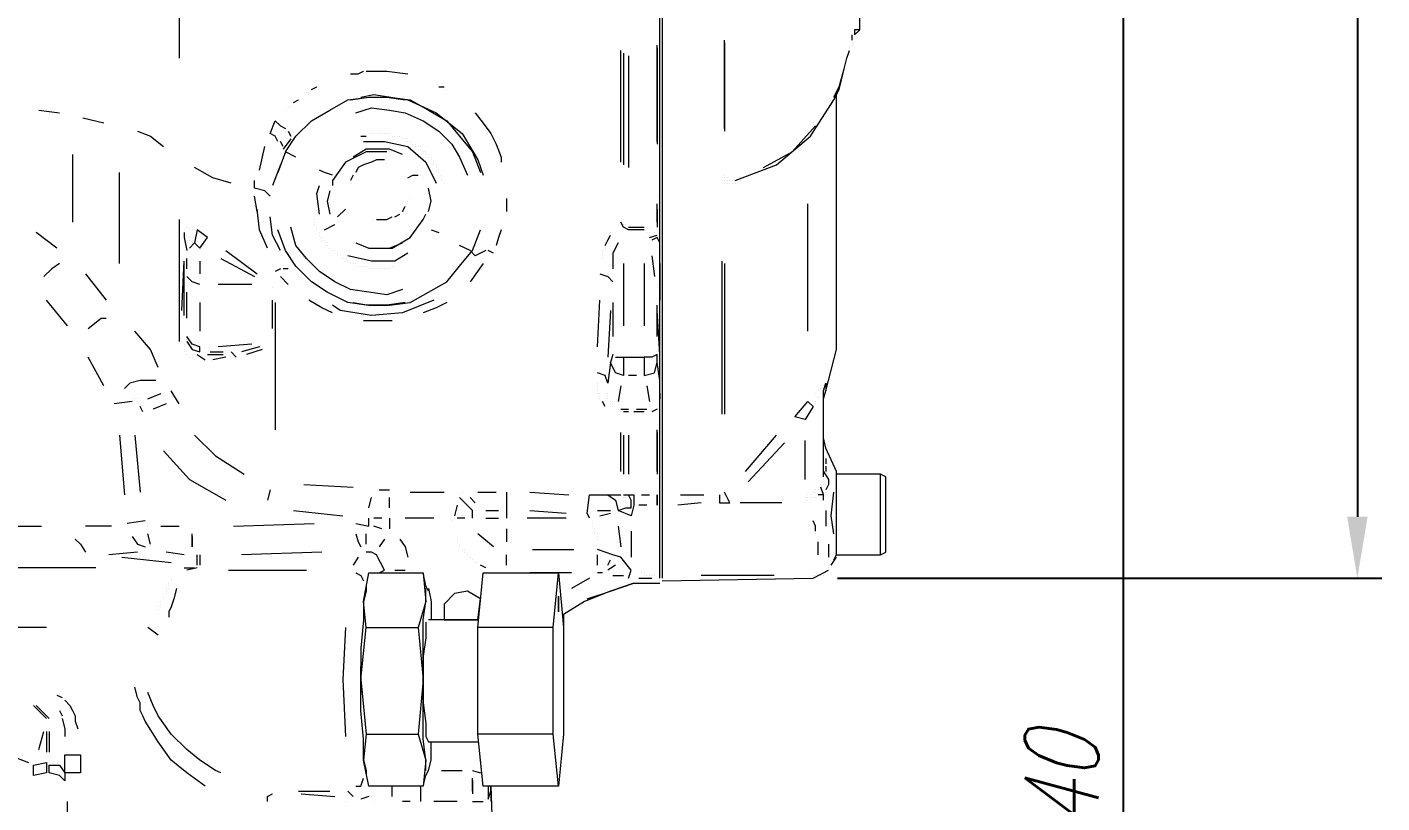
# Model space of a CAD drawing. Header units: millimetres. Extents: x 3426 to 5580, y 1375 to 2906.
# Drawn here: x 4849 to 5069.8, y 2538.1 to 2664.5 of the extents above; entities that cross this region are included whole.
import ezdxf

# ---------------------------------------------------------------- set-up
doc = ezdxf.new("R2010")
doc.units = ezdxf.units.MM
doc.layers.add('IA-DIBUJO', color=3, linetype='Continuous')
doc.layers.add('IA-DIM', color=7, linetype='Continuous')
doc.styles.add('ING-AMB', font='romans.shx', dxfattribs={"width": 0.75, "oblique": 15})
doc.dimstyles.new('ING-AMB 4', dxfattribs={"dimscale": 4, "dimtxt": 3, "dimasz": 2.5, "dimexe": 1, "dimexo": 1, "dimgap": 1, "dimtad": 1, "dimdec": 0, "dimzin": 0, "dimdsep": 46, "dimtxsty": 'ING-AMB', "dimcen": 0.1, "dimclrd": 7, "dimclre": 7, "dimclrt": 2, "dimadec": 0, "dimazin": 0, "dimtfac": 1, "dimtdec": 0, "dimtmove": 0, "dimatfit": 0, "dimfxl": 1.25, "dimtolj": 1, "dimtzin": 0, "dimarcsym": 1})

# ---------------------------------------------------------------- blocks, each defined once
blk = doc.blocks.new('*D22')
at = {"layer": 'Defpoints', "color": 0, "transparency": 16777216}
for p in [(4988.92, 2683.14), (4903.36, 2443.11), (5027.6, 2443.11)]:
    blk.add_point(p, dxfattribs=at)
at = {"layer": 'IA-DIM', "color": 7, "lineweight": -2, "transparency": 16777216}
for p, q in [((4992.92, 2683.14), (5031.6, 2683.14)), ((5027.6, 2673.14), (5027.6, 2453.11)), ((4907.36, 2443.11), (5031.6, 2443.11))]:
    blk.add_line(p, q, dxfattribs=at)
at = {"layer": 'IA-DIM', "color": 7, "transparency": 16777216}
for points in [[(5025.93, 2673.14), (5029.26, 2673.14), (5027.6, 2683.14)], [(5025.93, 2453.11), (5029.26, 2453.11), (5027.6, 2443.11)]]:
    blk.add_solid(points, dxfattribs=at)
at = {"layer": 'IA-DIM', "color": 2, "transparency": 16777216, "insert": (5017.6, 2537.84), "char_height": 12, "attachment_point": 5, "rotation": 90, "style": 'ING-AMB'}
blk.add_mtext('\\A1;240', dxfattribs=at)
blk = doc.blocks.new('*D23')
at = {"layer": 'Defpoints', "color": 0, "transparency": 16777216}
for p in [(4977.07, 2791.51), (4977.07, 2574.77), (5065.76, 2574.77)]:
    blk.add_point(p, dxfattribs=at)
at = {"layer": 'IA-DIM', "color": 7, "lineweight": -2, "transparency": 16777216}
for p, q in [((4981.07, 2791.51), (5069.76, 2791.51)), ((5065.76, 2781.51), (5065.76, 2584.77)), ((4981.07, 2574.77), (5069.76, 2574.77))]:
    blk.add_line(p, q, dxfattribs=at)
at = {"layer": 'IA-DIM', "color": 7, "transparency": 16777216}
for points in [[(5064.09, 2781.51), (5067.43, 2781.51), (5065.76, 2791.51)], [(5064.09, 2584.77), (5067.43, 2584.77), (5065.76, 2574.77)]]:
    blk.add_solid(points, dxfattribs=at)
at = {"layer": 'IA-DIM', "color": 2, "transparency": 16777216, "insert": (5055.76, 2683.14), "char_height": 12, "attachment_point": 5, "rotation": 90, "style": 'ING-AMB'}
blk.add_mtext('\\A1;217', dxfattribs=at)

msp = doc.modelspace()

# ---------------------------------------------------------------- linework, layer by layer
at = {"layer": 'IA-DIBUJO', "color": 8, "lineweight": 18}
for points in [[(4952.51, 2791.51), (4952.51, 2779.66), (4952.51, 2777.97), (4952.51, 2696.26), (4952.51, 2694.15), (4952.51, 2685.26), (4952.51, 2681.02), (4952.51, 2672.13), (4952.51, 2670.02), (4952.51, 2588.31), (4952.51, 2586.62), (4952.51, 2574.77)], [(4873.77, 2748.33), (4873.77, 2659.43)], [(4952.09, 2629.38), (4952.09, 2669.59), (4952.09, 2672.13), (4952.09, 2681.45), (4952.09, 2684.83), (4952.09, 2694.15), (4952.09, 2696.69), (4952.09, 2736.9), (4951.67, 2736.06), (4950.82, 2736.48)], [(4984.69, 2664.09), (4983.84, 2664.09), (4983.84, 2663.24), (4984.69, 2664.09), (4984.69, 2664.94), (4984.69, 2665.78), (4984.69, 2667.05), (4984.69, 2668.32)], [(4962.67, 2648), (4962.67, 2662.4)], [(4983.42, 2662.4), (4983.42, 2663.24)], [(4983.84, 2664.09), (4983.84, 2664.09)], [(4983.84, 2663.67), (4983.84, 2663.67)], [(4983.84, 2663.67), (4983.84, 2663.67)], [(4983.84, 2663.67), (4983.84, 2663.67)], [(4945.74, 2642.5), (4945.74, 2660.7)], [(4946.16, 2660.28), (4946.16, 2642.08)], [(4951.67, 2645.89), (4951.67, 2661.55)], [(4951.67, 2661.13), (4951.67, 2645.46)], [(4962.67, 2661.97), (4962.67, 2647.58)], [(4964.37, 2639.54), (4971.14, 2642.08), (4976.64, 2646.73), (4980.45, 2652.66), (4981.3, 2654.35), (4982.15, 2657.74), (4982.57, 2659.43), (4982.99, 2660.7)], [(4982.99, 2661.13), (4982.99, 2661.13)], [(4982.99, 2660.7), (4982.99, 2660.7)], [(4983.42, 2661.97), (4983.42, 2661.97)], [(4983.42, 2661.55), (4983.42, 2661.55)], [(4947.01, 2659.86), (4947.01, 2641.65)], [(4901.71, 2656.89), (4902.98, 2656.89), (4903.83, 2657.32)], [(4903.83, 2657.32), (4903.83, 2657.32)], [(4904.25, 2657.32), (4907.64, 2657.32), (4911.03, 2656.89)], [(4911.03, 2656.89), (4911.03, 2656.89)], [(4980.45, 2653.08), (4981.3, 2654.78), (4982.15, 2657.74)], [(4982.15, 2657.74), (4982.15, 2657.74)], [(4894.52, 2653.93), (4894.52, 2653.93)], [(4894.94, 2653.93), (4894.94, 2653.93)], [(4895.36, 2654.35), (4896.21, 2654.78)], [(4896.21, 2654.78), (4896.21, 2654.78)], [(4896.63, 2654.78), (4896.63, 2654.78)], [(4903.41, 2653.08), (4905.52, 2653.51), (4911.03, 2652.66), (4915.68, 2650.54), (4919.92, 2647.16), (4922.46, 2642.92), (4923.3, 2640.38)], [(4915.68, 2655.2), (4915.68, 2655.2)], [(4916.11, 2654.78), (4916.95, 2654.78)], [(4917.38, 2654.35), (4917.38, 2654.35)], [(4978.76, 2603.98), (4979.18, 2605.25), (4980.88, 2612.02), (4980.88, 2653.51)], [(4981.3, 2654.78), (4981.3, 2654.78)], [(4892.82, 2643.35), (4891.13, 2644.19), (4892.82, 2646.73), (4895.36, 2649.27), (4898.33, 2650.97), (4901.29, 2652.66), (4904.68, 2653.08), (4907.64, 2653.08), (4910.6, 2652.66)], [(4891.55, 2651.39), (4891.55, 2651.39)], [(4891.98, 2651.81), (4891.98, 2651.81)], [(4892.4, 2652.24), (4893.25, 2652.66)], [(4893.25, 2652.66), (4893.25, 2652.66)], [(4901.71, 2652.66), (4904.68, 2653.08), (4908.06, 2653.08), (4911.45, 2652.66), (4914.41, 2650.97), (4917.38, 2649.27), (4919.49, 2646.73), (4921.61, 2644.19), (4922.88, 2640.81)], [(4902.56, 2650.54), (4905.1, 2651.39), (4908.06, 2650.97), (4910.6, 2650.54), (4913.57, 2649.27), (4916.11, 2647.58), (4918.22, 2645.46), (4919.49, 2643.35), (4920.76, 2640.38)], [(4980.45, 2653.08), (4980.45, 2653.08)], [(4980.45, 2652.66), (4980.45, 2652.66)], [(4850.91, 2650.97), (4854.3, 2650.54)], [(4861.5, 2648.85), (4858.11, 2649.7)], [(4889.86, 2645.89), (4889.44, 2646.73), (4888.59, 2647.16), (4889.44, 2649.27), (4890.28, 2648.43), (4891.13, 2648)], [(4891.13, 2650.97), (4891.13, 2650.97)], [(4922.03, 2650.54), (4923.3, 2648.85), (4924.57, 2647.16), (4925.42, 2645.46), (4926.27, 2643.35), (4926.27, 2642.5)], [(4867, 2647.58), (4869.12, 2646.73), (4871.23, 2645.04)], [(4891.13, 2648), (4891.13, 2648)], [(4891.13, 2647.58), (4891.13, 2647.58)], [(4891.55, 2647.58), (4891.98, 2646.73)], [(4904.68, 2647.16), (4904.68, 2647.16)], [(4905.1, 2647.16), (4905.1, 2647.16)], [(4905.52, 2647.16), (4905.52, 2647.16)], [(4905.95, 2647.16), (4905.95, 2647.16)], [(4906.37, 2647.16), (4906.37, 2647.16)], [(4906.79, 2647.16), (4906.79, 2647.16)], [(4907.22, 2647.16), (4907.22, 2647.16)], [(4907.64, 2647.16), (4907.64, 2647.16)], [(4908.06, 2647.16), (4908.06, 2647.16)], [(4969.02, 2641.65), (4973.68, 2644.19), (4977.49, 2648.43)], [(4886.9, 2641.23), (4887.74, 2645.04)], [(4890.71, 2645.04), (4890.28, 2645.89)], [(4890.28, 2645.89), (4890.28, 2645.89)], [(4891.98, 2646.31), (4890.71, 2644.62)], [(4890.71, 2644.62), (4890.71, 2644.62)], [(4891.98, 2646.73), (4891.98, 2646.73)], [(4910.18, 2643.77), (4908.06, 2644.62), (4904.25, 2644.62), (4902.14, 2643.35)], [(4903.41, 2646.73), (4904.25, 2646.73)], [(4903.83, 2645.89), (4907.22, 2645.89), (4911.03, 2645.04), (4913.99, 2642.5), (4915.68, 2639.11)], [(4908.49, 2646.73), (4908.49, 2646.73)], [(4908.91, 2646.73), (4908.91, 2646.73)], [(4909.33, 2646.73), (4909.33, 2646.73)], [(4909.76, 2646.73), (4909.76, 2646.73)], [(4910.18, 2646.31), (4910.18, 2646.31)], [(4910.6, 2646.31), (4910.6, 2646.31)], [(4911.03, 2646.31), (4911.03, 2646.31)], [(4911.03, 2645.89), (4911.03, 2645.89)], [(4911.45, 2645.89), (4911.45, 2645.89)], [(4911.87, 2645.46), (4911.87, 2645.46)], [(4912.3, 2645.46), (4912.3, 2645.46)], [(4912.3, 2645.04), (4912.3, 2645.04)], [(4912.72, 2645.04), (4912.72, 2645.04)], [(4913.14, 2645.04), (4913.14, 2645.04)], [(4913.14, 2644.62), (4913.14, 2644.62)], [(4856.42, 2643.77), (4856.42, 2632.76)], [(4891.13, 2644.19), (4889.86, 2640.81)], [(4891.13, 2644.19), (4891.13, 2644.19)], [(4907.64, 2644.19), (4904.25, 2644.19), (4900.87, 2642.5), (4898.75, 2639.54), (4898.75, 2638.69)], [(4907.22, 2642.92), (4905.95, 2642.92), (4905.1, 2642.5), (4903.83, 2642.08), (4902.98, 2641.65), (4902.56, 2640.81)], [(4907.64, 2642.5), (4907.64, 2642.5)], [(4908.06, 2644.19), (4908.06, 2644.19)], [(4913.57, 2644.19), (4913.57, 2644.19)], [(4913.99, 2644.19), (4913.99, 2644.19)], [(4913.99, 2643.77), (4913.99, 2643.77)], [(4914.41, 2643.77), (4914.41, 2643.77)], [(4914.41, 2643.35), (4914.41, 2643.35)], [(4914.84, 2643.35), (4914.84, 2643.35)], [(4914.84, 2642.92), (4914.84, 2642.92)], [(4915.26, 2642.5), (4915.26, 2642.5)], [(4921.19, 2644.19), (4921.19, 2644.19)], [(4864.04, 2625.99), (4864.04, 2640.81)], [(4882.24, 2639.11), (4879.28, 2639.96), (4876.31, 2641.65)], [(4890.28, 2642.08), (4889.01, 2638.69)], [(4889.86, 2640.81), (4889.86, 2640.81)], [(4898.75, 2640.38), (4897.48, 2640.81), (4896.63, 2641.23)], [(4902.14, 2640.38), (4901.71, 2639.54)], [(4902.56, 2640.81), (4902.56, 2640.81)], [(4911.03, 2639.96), (4911.87, 2640.38), (4912.72, 2640.38)], [(4913.14, 2640.38), (4913.14, 2640.38)], [(4915.26, 2642.08), (4915.26, 2642.08)], [(4915.68, 2642.08), (4915.68, 2642.08)], [(4915.68, 2641.65), (4915.68, 2641.65)], [(4915.68, 2641.23), (4915.68, 2641.23)], [(4916.11, 2641.23), (4916.11, 2641.23)], [(4916.11, 2640.81), (4916.11, 2640.81)], [(4916.53, 2640.38), (4916.53, 2640.38)], [(4920.76, 2640.38), (4920.76, 2640.38)], [(4922.88, 2640.81), (4922.88, 2640.81)], [(4962.67, 2640.38), (4962.67, 2640.38)], [(4962.67, 2640.38), (4962.67, 2640.38)], [(4962.67, 2640.38), (4962.67, 2640.38)], [(4962.67, 2640.38), (4962.67, 2640.38)], [(4888.59, 2637), (4887.74, 2637.84), (4886.05, 2638.27), (4886.05, 2639.54)], [(4886.05, 2638.27), (4886.05, 2638.27)], [(4896.63, 2634.03), (4896.21, 2637.42), (4896.63, 2638.69)], [(4901.71, 2639.54), (4901.71, 2639.54)], [(4901.71, 2639.11), (4901.71, 2639.11)], [(4913.57, 2639.96), (4913.57, 2639.96)], [(4914.41, 2634.46), (4914.84, 2636.15), (4914.41, 2638.27)], [(4915.68, 2639.11), (4915.68, 2639.11)], [(4916.53, 2639.96), (4916.53, 2639.96)], [(4916.53, 2639.54), (4916.53, 2639.54)], [(4916.95, 2639.11), (4916.95, 2639.11)], [(4962.25, 2639.54), (4962.25, 2639.54)], [(4962.25, 2639.11), (4962.25, 2639.11)], [(4962.67, 2639.96), (4962.67, 2639.96)], [(4962.67, 2639.96), (4962.67, 2639.96)], [(4962.67, 2639.96), (4962.67, 2639.96)], [(4962.67, 2639.96), (4962.67, 2639.96)], [(4962.67, 2639.96), (4962.67, 2639.96)], [(4962.67, 2639.96), (4962.67, 2639.96)], [(4962.67, 2639.96), (4962.67, 2639.96)], [(4962.67, 2639.96), (4962.67, 2639.96)], [(4962.67, 2639.54), (4962.67, 2639.54)], [(4962.67, 2639.11), (4962.67, 2639.11)], [(4962.67, 2639.11), (4962.67, 2639.11)], [(4963.1, 2639.96), (4963.1, 2639.96)], [(4963.1, 2639.54), (4963.1, 2639.54)], [(4963.1, 2639.11), (4963.1, 2639.11)], [(4963.52, 2639.54), (4963.52, 2639.54)], [(4963.52, 2639.11), (4963.52, 2639.11)], [(4963.94, 2639.54), (4963.94, 2639.54)], [(4963.94, 2639.11), (4963.94, 2639.11)], [(4964.37, 2639.54), (4964.37, 2639.54)], [(4964.37, 2639.11), (4964.37, 2639.11)], [(4964.79, 2639.54), (4964.79, 2639.54)], [(4965.21, 2639.96), (4965.21, 2639.96)], [(4965.21, 2639.54), (4965.21, 2639.54)], [(4965.64, 2639.96), (4965.64, 2639.96)], [(4886.47, 2634.46), (4886.05, 2637)], [(4898.33, 2637.84), (4897.9, 2636.15), (4898.33, 2634.03)], [(4911.03, 2636.15), (4911.03, 2636.15)], [(4911.45, 2636.57), (4911.45, 2636.57)], [(4927.11, 2636.57), (4927.11, 2635.3), (4927.11, 2634.46)], [(4951.67, 2637), (4951.67, 2637)], [(4888.17, 2628.53), (4886.9, 2631.49), (4886.47, 2634.88)], [(4890.28, 2628.11), (4889.01, 2630.65), (4888.59, 2633.61)], [(4899.6, 2633.61), (4900.87, 2634.88)], [(4900.87, 2634.88), (4900.87, 2634.88)], [(4905.1, 2628.53), (4908.49, 2628.53), (4911.45, 2630.22), (4913.57, 2633.19), (4913.99, 2634.03)], [(4905.95, 2633.19), (4906.79, 2633.19), (4907.64, 2633.19), (4908.49, 2633.61)], [(4908.49, 2633.61), (4908.49, 2633.61)], [(4908.91, 2633.61), (4909.76, 2634.03)], [(4909.76, 2634.03), (4909.76, 2634.03)], [(4910.18, 2634.46), (4910.6, 2635.3)], [(4910.6, 2635.3), (4910.6, 2635.3)], [(4911.03, 2635.73), (4911.03, 2635.73)], [(4951.67, 2632.76), (4951.67, 2635.73)], [(4951.67, 2634.88), (4951.67, 2631.92)], [(4976.22, 2614.98), (4976.22, 2635.73)], [(4873.77, 2633.19), (4873.77, 2613.29)], [(4874.62, 2631.49), (4874.62, 2631.49)], [(4875.04, 2631.92), (4875.04, 2631.92)], [(4875.47, 2631.92), (4875.47, 2631.92)], [(4875.47, 2628.53), (4876.31, 2629.38), (4877.16, 2628.53), (4878.43, 2630.22), (4876.74, 2631.49), (4876.31, 2629.38)], [(4875.89, 2631.92), (4875.89, 2631.92)], [(4875.89, 2631.49), (4875.89, 2631.49)], [(4876.31, 2631.49), (4876.31, 2631.49)], [(4876.74, 2631.49), (4876.74, 2631.49)], [(4910.6, 2619.64), (4907.64, 2619.22), (4904.25, 2619.22), (4901.29, 2619.64), (4897.9, 2621.33), (4895.36, 2623.03), (4892.82, 2625.57), (4891.13, 2628.11), (4889.86, 2631.49)], [(4889.86, 2631.49), (4889.86, 2631.49)], [(4910.18, 2621.76), (4907.64, 2620.91), (4904.68, 2621.33), (4901.71, 2621.76), (4899.17, 2623.03), (4896.63, 2624.72), (4894.52, 2626.84), (4892.82, 2628.95), (4891.98, 2631.92)], [(4891.98, 2631.92), (4891.98, 2631.92)], [(4895.79, 2633.19), (4895.79, 2633.19)], [(4895.79, 2632.76), (4895.79, 2632.76)], [(4895.79, 2632.34), (4895.79, 2632.34)], [(4896.21, 2631.92), (4896.21, 2631.92)], [(4896.21, 2631.49), (4896.21, 2631.49)], [(4897.48, 2631.49), (4899.17, 2632.34)], [(4899.17, 2632.34), (4899.17, 2632.34)], [(4902.14, 2619.64), (4904.68, 2619.22), (4908.06, 2619.22), (4911.45, 2619.64), (4914.41, 2621.33), (4917.38, 2623.03), (4919.49, 2625.57), (4921.61, 2628.11), (4922.88, 2631.49)], [(4905.52, 2633.19), (4905.52, 2633.19)], [(4914.84, 2631.49), (4916.11, 2631.07)], [(4922.88, 2631.49), (4922.88, 2631.49)], [(4926.27, 2631.49), (4925.84, 2630.22), (4925.42, 2628.95)], [(4926.69, 2631.92), (4926.69, 2631.92)], [(4949.55, 2631.49), (4947.01, 2631.49), (4946.16, 2631.92), (4945.74, 2632.76)], [(4946.16, 2632.34), (4946.16, 2632.34)], [(4946.16, 2632.34), (4946.16, 2632.34)], [(4946.16, 2632.34), (4946.16, 2632.34)], [(4946.16, 2631.92), (4946.16, 2631.92)], [(4946.59, 2632.34), (4946.59, 2632.34)], [(4946.59, 2632.34), (4946.59, 2632.34)], [(4947.01, 2631.92), (4949.55, 2631.92)], [(4947.01, 2631.49), (4947.01, 2631.49)], [(4949.55, 2631.92), (4949.55, 2631.92)], [(4949.55, 2631.49), (4949.55, 2631.49)], [(4949.97, 2631.92), (4949.97, 2631.92)], [(4949.97, 2631.49), (4949.97, 2631.49)], [(4950.4, 2631.92), (4950.4, 2631.92)], [(4950.82, 2631.49), (4950.82, 2631.49)], [(4853.88, 2628.53), (4850.49, 2631.07)], [(4874.62, 2631.07), (4874.62, 2630.22), (4875.04, 2628.11)], [(4874.62, 2631.07), (4874.62, 2631.07)], [(4874.62, 2630.65), (4874.62, 2630.65)], [(4874.62, 2630.22), (4874.62, 2630.22)], [(4875.04, 2630.65), (4875.04, 2630.65)], [(4875.47, 2630.22), (4875.47, 2630.22)], [(4875.47, 2629.8), (4875.47, 2629.8)], [(4875.89, 2629.8), (4875.89, 2629.8)], [(4875.89, 2629.38), (4875.89, 2629.38)], [(4876.31, 2629.38), (4876.31, 2629.38)], [(4896.63, 2631.07), (4896.63, 2631.07)], [(4896.63, 2630.65), (4896.63, 2630.65)], [(4897.06, 2630.22), (4897.06, 2630.22)], [(4897.06, 2629.8), (4897.06, 2629.8)], [(4897.48, 2629.8), (4897.48, 2629.8)], [(4897.48, 2629.38), (4897.48, 2629.38)], [(4897.9, 2629.38), (4897.9, 2629.38)], [(4902.56, 2629.38), (4904.68, 2628.53), (4908.06, 2628.53), (4910.18, 2629.38)], [(4943.2, 2628.95), (4943.62, 2629.8), (4944.05, 2630.65)], [(4944.05, 2631.07), (4944.05, 2631.07)], [(4944.05, 2630.65), (4944.05, 2630.65)], [(4945.32, 2629.38), (4944.47, 2627.68), (4944.47, 2625.14)], [(4949.97, 2631.07), (4949.97, 2631.07)], [(4950.4, 2631.07), (4950.4, 2631.07)], [(4950.4, 2630.22), (4951.67, 2630.65)], [(4950.4, 2630.65), (4950.4, 2630.65)], [(4950.4, 2630.22), (4950.4, 2630.22)], [(4952.09, 2574.77), (4952.09, 2586.2), (4952.09, 2588.31), (4952.09, 2602.71), (4952.09, 2607.36), (4952.09, 2623.03), (4952.09, 2629.38), (4951.67, 2630.22), (4950.82, 2629.8)], [(4950.82, 2629.8), (4950.82, 2629.8)], [(4951.24, 2631.07), (4951.24, 2631.07)], [(4951.67, 2630.22), (4951.67, 2630.22)], [(4875.04, 2628.11), (4875.04, 2628.11)], [(4881.39, 2628.11), (4886.47, 2624.3)], [(4891.13, 2628.11), (4891.13, 2628.11)], [(4897.9, 2628.95), (4897.9, 2628.95)], [(4898.33, 2628.53), (4898.33, 2628.53)], [(4898.75, 2628.11), (4898.75, 2628.11)], [(4899.17, 2628.11), (4899.17, 2628.11)], [(4899.17, 2627.68), (4899.17, 2627.68)], [(4899.6, 2627.68), (4899.6, 2627.68)], [(4899.6, 2627.26), (4899.6, 2627.26)], [(4900.02, 2627.26), (4900.02, 2627.26)], [(4911.03, 2627.68), (4908.91, 2626.41), (4905.1, 2626.41), (4901.29, 2627.26)], [(4901.29, 2627.26), (4901.29, 2627.26)], [(4904.68, 2628.53), (4904.68, 2628.53)], [(4923.73, 2628.11), (4922.88, 2627.68), (4922.03, 2627.26), (4921.19, 2628.11), (4919.49, 2628.95)], [(4925, 2627.68), (4924.15, 2628.11)], [(4924.15, 2628.11), (4924.15, 2628.11)], [(4925.42, 2628.95), (4925.42, 2628.95)], [(4942.78, 2628.11), (4942.78, 2628.11)], [(4942.78, 2627.68), (4942.78, 2627.68)], [(4942.78, 2627.26), (4942.78, 2627.26)], [(4943.2, 2628.53), (4943.2, 2628.53)], [(4950.82, 2627.26), (4951.24, 2623.87)], [(4854.3, 2625.99), (4853.03, 2625.14), (4851.76, 2623.87)], [(4874.2, 2618.37), (4874.62, 2626.41)], [(4874.62, 2617.52), (4874.62, 2625.99)], [(4875.04, 2625.14), (4875.04, 2626.84)], [(4877.16, 2626.41), (4877.16, 2624.3)], [(4880.55, 2626.84), (4886.05, 2623.87)], [(4890.28, 2625.14), (4889.44, 2624.72)], [(4890.71, 2625.14), (4890.71, 2625.14)], [(4891.55, 2625.14), (4890.71, 2625.14)], [(4891.98, 2624.72), (4891.98, 2624.72)], [(4900.44, 2626.84), (4900.44, 2626.84)], [(4900.87, 2626.84), (4900.87, 2626.84)], [(4900.87, 2626.41), (4900.87, 2626.41)], [(4901.29, 2626.41), (4901.29, 2626.41)], [(4901.71, 2625.99), (4901.71, 2625.99)], [(4902.14, 2625.99), (4902.14, 2625.99)], [(4902.56, 2625.99), (4902.56, 2625.99)], [(4902.56, 2625.57), (4902.56, 2625.57)], [(4902.98, 2625.57), (4902.98, 2625.57)], [(4903.41, 2625.57), (4903.41, 2625.57)], [(4903.83, 2625.57), (4903.83, 2625.57)], [(4904.25, 2625.57), (4904.25, 2625.57)], [(4904.68, 2625.14), (4904.68, 2625.14)], [(4905.1, 2625.14), (4905.1, 2625.14)], [(4905.52, 2625.14), (4905.52, 2625.14)], [(4905.95, 2625.14), (4905.95, 2625.14)], [(4906.37, 2625.14), (4906.37, 2625.14)], [(4906.79, 2625.14), (4906.79, 2625.14)], [(4907.22, 2625.14), (4907.22, 2625.14)], [(4907.64, 2625.14), (4907.64, 2625.14)], [(4908.06, 2625.14), (4908.06, 2625.14)], [(4908.49, 2625.57), (4908.49, 2625.57)], [(4908.91, 2625.57), (4908.91, 2625.57)], [(4923.3, 2625.99), (4921.19, 2623.03)], [(4942.78, 2626.84), (4942.78, 2626.84)], [(4946.16, 2625.99), (4946.16, 2615.83)], [(4949.55, 2625.99), (4949.55, 2615.83)], [(4952.09, 2625.99), (4952.09, 2620.06)], [(4962.25, 2601.44), (4962.25, 2626.41)], [(4962.67, 2625.99), (4962.67, 2601.44)], [(4858.53, 2624.3), (4861.92, 2620.06)], [(4877.16, 2622.6), (4875.89, 2623.03), (4875.04, 2623.87)], [(4885.63, 2622.6), (4880.12, 2622.6)], [(4891.55, 2622.6), (4890.28, 2623.87)], [(4942.35, 2624.3), (4943.62, 2623.87), (4944.47, 2623.03)], [(4951.67, 2622.6), (4951.67, 2622.6)], [(4875.04, 2617.1), (4875.04, 2621.33)], [(4889.01, 2622.18), (4889.01, 2622.18)], [(4915.68, 2620.49), (4915.68, 2620.49)], [(4951.67, 2622.18), (4951.67, 2622.18)], [(4855.57, 2615.83), (4852.18, 2620.06)], [(4877.16, 2619.64), (4877.16, 2614.98)], [(4889.01, 2615.41), (4889.01, 2620.06)], [(4889.44, 2619.64), (4889.44, 2614.98)], [(4898.75, 2617.95), (4897.06, 2618.79), (4894.94, 2620.06)], [(4915.26, 2620.06), (4910.18, 2617.95), (4905.1, 2617.52), (4900.02, 2618.37), (4898.75, 2619.22)], [(4917.38, 2619.64), (4915.68, 2618.79), (4913.57, 2617.95)], [(4941.93, 2612.44), (4942.35, 2620.06)], [(4944.05, 2618.37), (4943.62, 2610.75)], [(4944.47, 2619.64), (4944.47, 2614.14)], [(4951.67, 2614.14), (4951.67, 2619.22)], [(4952.09, 2611.17), (4951.67, 2618.37)], [(4858.96, 2615.41), (4861.07, 2617.1), (4861.92, 2617.1)], [(4908.49, 2616.68), (4906.37, 2616.68), (4903.83, 2616.68)], [(4870.39, 2609.06), (4869.12, 2612.02), (4866.58, 2614.98)], [(4875.04, 2613.29), (4875.89, 2612.02), (4877.16, 2611.6), (4877.16, 2612.44), (4875.89, 2612.87), (4875.04, 2614.14)], [(4875.04, 2614.14), (4875.04, 2614.14)], [(4875.04, 2613.71), (4875.04, 2613.71)], [(4889.44, 2615.83), (4889.44, 2598.9)], [(4874.2, 2613.29), (4874.2, 2613.29)], [(4874.62, 2612.87), (4874.62, 2612.87)], [(4874.62, 2612.87), (4874.62, 2612.87)], [(4874.62, 2612.44), (4874.62, 2612.44)], [(4874.62, 2612.44), (4874.62, 2612.44)], [(4874.62, 2612.02), (4874.62, 2612.02)], [(4874.62, 2612.02), (4874.62, 2612.02)], [(4874.62, 2611.6), (4874.62, 2611.6)], [(4874.62, 2611.6), (4874.62, 2611.6)], [(4875.04, 2613.29), (4875.04, 2613.29)], [(4875.04, 2611.6), (4875.04, 2611.6)], [(4875.04, 2611.6), (4875.04, 2611.6)], [(4878.85, 2611.6), (4880.97, 2611.6)], [(4885.63, 2612.87), (4880.12, 2612.44)], [(4882.24, 2611.6), (4883.09, 2610.75)], [(4886.9, 2612.44), (4883.93, 2611.6)], [(4887.32, 2612.02), (4884.78, 2611.17)], [(4889.44, 2612.87), (4889.44, 2612.87)], [(4889.44, 2612.87), (4889.44, 2612.87)], [(4861.5, 2606.09), (4858.96, 2610.75)], [(4875.04, 2611.17), (4875.04, 2611.17)], [(4875.04, 2611.17), (4875.04, 2611.17)], [(4875.47, 2611.17), (4875.47, 2611.17)], [(4875.47, 2611.17), (4875.47, 2611.17)], [(4875.47, 2610.75), (4875.47, 2610.75)], [(4875.89, 2611.17), (4875.89, 2611.17)], [(4875.89, 2610.75), (4875.89, 2610.75)], [(4876.31, 2611.17), (4876.31, 2611.17)], [(4876.31, 2610.33), (4876.31, 2610.33)], [(4876.74, 2611.17), (4876.74, 2611.17)], [(4876.74, 2611.17), (4878.01, 2610.33)], [(4878.43, 2611.17), (4880.97, 2611.17)], [(4881.39, 2610.75), (4879.28, 2610.33)], [(4944.47, 2611.17), (4944.05, 2609.9), (4943.62, 2606.52), (4943.2, 2607.79), (4941.93, 2608.21)], [(4944.89, 2610.75), (4946.16, 2610.75), (4946.16, 2607.79), (4944.89, 2608.21), (4944.05, 2609.9)], [(4944.47, 2611.17), (4944.47, 2611.17)], [(4946.16, 2610.75), (4949.55, 2610.75), (4949.55, 2607.79), (4951.24, 2608.21), (4951.67, 2609.9)], [(4952.09, 2606.94), (4951.67, 2609.9), (4951.67, 2611.17), (4950.82, 2610.75), (4949.55, 2610.75)], [(4948.28, 2607.79), (4947.01, 2607.79)], [(4869.96, 2606.94), (4869.12, 2606.94), (4867.42, 2606.94), (4865.73, 2606.52), (4864.88, 2605.67)], [(4864.88, 2605.67), (4864.88, 2605.67)], [(4873.77, 2603.13), (4872.5, 2605.25)], [(4941.93, 2606.52), (4941.93, 2606.52)], [(4941.93, 2606.09), (4941.93, 2606.09)], [(4941.93, 2605.67), (4941.93, 2605.67)], [(4941.93, 2605.25), (4941.93, 2605.25)], [(4945.74, 2606.09), (4945.32, 2603.55)], [(4949.97, 2606.09), (4950.4, 2603.55)], [(4952.09, 2605.25), (4952.09, 2605.25)], [(4977.91, 2605.67), (4977.91, 2605.67)], [(4977.91, 2605.25), (4977.91, 2605.25)], [(4978.34, 2606.09), (4978.34, 2606.09)], [(4978.34, 2605.67), (4978.34, 2605.67)], [(4978.76, 2591.28), (4978.76, 2592.12), (4978.76, 2605.25), (4979.18, 2606.52), (4979.18, 2605.25)], [(4978.76, 2606.09), (4978.76, 2606.09)], [(4866.15, 2603.55), (4863.19, 2603.13)], [(4866.15, 2603.98), (4866.15, 2603.98)], [(4866.15, 2603.55), (4866.15, 2603.55)], [(4866.58, 2603.98), (4866.58, 2603.98)], [(4867, 2603.98), (4867, 2603.98)], [(4867, 2603.55), (4867, 2603.55)], [(4867, 2603.13), (4867, 2603.13)], [(4867.85, 2601.86), (4867.42, 2602.71)], [(4867.42, 2602.71), (4867.42, 2602.71)], [(4868.69, 2603.98), (4870.81, 2604.82)], [(4871.66, 2603.13), (4869.54, 2602.28)], [(4870.81, 2604.82), (4870.81, 2604.82)], [(4941.93, 2604.82), (4941.93, 2604.82)], [(4942.35, 2604.82), (4942.35, 2604.82)], [(4942.35, 2604.4), (4942.35, 2604.4)], [(4942.35, 2603.98), (4942.35, 2603.98)], [(4943.2, 2602.71), (4942.78, 2603.55)], [(4942.78, 2603.55), (4942.78, 2603.55)], [(4943.62, 2604.82), (4943.62, 2604.82)], [(4943.62, 2604.4), (4943.62, 2604.4)], [(4943.62, 2603.98), (4943.62, 2603.98)], [(4944.05, 2603.55), (4944.05, 2603.55)], [(4944.05, 2603.13), (4944.05, 2603.13)], [(4944.05, 2602.71), (4944.05, 2602.71)], [(4944.47, 2602.71), (4944.47, 2602.71)], [(4951.67, 2603.13), (4951.67, 2603.13)], [(4952.09, 2604.82), (4952.09, 2603.98)], [(4952.09, 2603.55), (4952.09, 2603.55)], [(4977.49, 2604.82), (4977.49, 2604.82)], [(4977.49, 2603.55), (4977.49, 2603.55)], [(4977.49, 2603.13), (4977.49, 2603.13)], [(4977.91, 2604.4), (4977.91, 2604.4)], [(4977.91, 2603.98), (4977.91, 2603.98)], [(4978.34, 2604.82), (4978.34, 2604.82)], [(4869.54, 2602.28), (4869.54, 2602.28)], [(4945.32, 2602.28), (4945.32, 2602.28)], [(4945.32, 2602.28), (4945.32, 2602.28)], [(4945.32, 2601.86), (4945.32, 2601.86)], [(4945.74, 2602.28), (4945.74, 2602.28)], [(4945.74, 2602.28), (4947.01, 2602.28)], [(4945.74, 2601.86), (4945.74, 2601.86)], [(4945.74, 2601.86), (4945.74, 2601.86)], [(4947.01, 2601.86), (4946.16, 2601.86)], [(4947.01, 2601.86), (4947.01, 2601.86)], [(4949.55, 2601.86), (4947.86, 2601.86)], [(4948.28, 2602.28), (4949.97, 2602.28)], [(4950.82, 2602.28), (4950.82, 2602.28)], [(4951.67, 2602.28), (4950.82, 2601.86)], [(4950.82, 2602.28), (4950.82, 2602.28)], [(4951.24, 2602.28), (4951.24, 2602.28)], [(4951.24, 2602.28), (4951.24, 2602.28)], [(4951.67, 2602.28), (4951.67, 2602.28)], [(4951.67, 2602.28), (4951.67, 2602.28)], [(4945.74, 2592.12), (4945.74, 2598.47)], [(4951.67, 2592.12), (4951.67, 2598.9)], [(4951.67, 2598.47), (4951.67, 2591.7)], [(4864.04, 2598.05), (4864.88, 2588.31)], [(4866.58, 2598.05), (4867.42, 2588.74)], [(4876.31, 2598.05), (4879.7, 2594.66), (4884.36, 2591.7)], [(4946.16, 2598.05), (4946.16, 2591.7)], [(4947.01, 2598.05), (4947.01, 2591.7)], [(4966.06, 2592.12), (4971.14, 2598.05)], [(4972.41, 2596.78), (4966.48, 2590.43)], [(4975.8, 2590.85), (4975.8, 2597.2)], [(4980.88, 2578.58), (4980.88, 2580.27), (4980.88, 2581.96), (4980.88, 2592.12), (4979.18, 2595.93), (4978.76, 2597.63)], [(4871.23, 2595.51), (4875.47, 2590.85), (4881.39, 2587.47)], [(4979.18, 2595.93), (4979.18, 2595.93)], [(4979.18, 2594.24), (4979.18, 2593.39)], [(4978.76, 2592.12), (4979.61, 2590.85), (4979.61, 2590.01), (4979.18, 2589.16)], [(4979.18, 2592.97), (4979.18, 2592.12)], [(4980.45, 2577.73), (4980.88, 2578.58), (4988.07, 2578.58), (4988.92, 2579), (4988.92, 2591.28), (4988.07, 2591.7), (4980.88, 2591.7)], [(4980.88, 2592.12), (4980.88, 2592.12)], [(4988.07, 2578.58), (4988.07, 2591.7)], [(4894.09, 2590.01), (4902.14, 2589.58)], [(4952.09, 2590.85), (4952.09, 2590.85)], [(4978.34, 2590.01), (4978.34, 2590.01)], [(4978.76, 2588.31), (4978.34, 2589.58)], [(4978.34, 2589.58), (4978.34, 2589.58)], [(4978.76, 2590.85), (4978.76, 2590.85)], [(4978.76, 2590.43), (4978.76, 2590.43)], [(4978.76, 2590.01), (4978.76, 2590.01)], [(4888.59, 2589.16), (4888.17, 2587.47)], [(4888.17, 2587.47), (4888.17, 2587.47)], [(4904.68, 2586.2), (4905.1, 2587.89)], [(4905.1, 2587.89), (4905.1, 2587.89)], [(4906.37, 2589.16), (4908.06, 2589.16)], [(4908.06, 2586.2), (4908.06, 2587.89)], [(4911.45, 2588.74), (4916.95, 2588.74)], [(4919.49, 2588.31), (4919.49, 2588.31)], [(4921.61, 2584.5), (4921.61, 2585.77), (4919.49, 2587.89)], [(4919.92, 2588.74), (4919.92, 2588.74)], [(4921.19, 2587.89), (4922.03, 2587.04)], [(4922.46, 2588.74), (4925.42, 2588.74)], [(4927.11, 2588.74), (4927.11, 2585.77), (4927.11, 2584.5)], [(4930.92, 2588.74), (4937.27, 2588.31)], [(4940.66, 2584.5), (4940.24, 2585.35), (4940.66, 2588.31), (4943.62, 2588.31), (4945.74, 2588.31)], [(4943.62, 2588.31), (4944.89, 2587.47), (4945.32, 2585.77)], [(4945.74, 2588.31), (4945.74, 2588.31)], [(4945.74, 2588.31), (4945.74, 2588.31)], [(4946.16, 2588.31), (4946.16, 2588.31)], [(4946.16, 2588.31), (4946.16, 2588.31)], [(4946.16, 2588.31), (4946.16, 2588.31)], [(4946.16, 2588.31), (4947.01, 2588.31)], [(4946.16, 2587.89), (4946.16, 2587.89)], [(4946.59, 2588.31), (4946.59, 2588.31)], [(4946.59, 2587.89), (4946.59, 2587.89)], [(4946.59, 2587.47), (4946.59, 2587.47)], [(4946.59, 2587.47), (4946.59, 2587.47)], [(4949.13, 2588.31), (4950.4, 2588.31)], [(4951.67, 2588.31), (4951.67, 2588.31)], [(4951.67, 2588.31), (4951.67, 2588.31)], [(4955.48, 2588.31), (4959.29, 2588.31)], [(4961.83, 2588.31), (4961.83, 2587.04), (4963.52, 2587.04), (4962.67, 2588.74)], [(4961.83, 2588.31), (4961.83, 2588.31)], [(4962.25, 2588.31), (4962.25, 2588.31)], [(4962.25, 2588.31), (4962.25, 2588.31)], [(4962.67, 2588.74), (4962.67, 2588.74)], [(4962.67, 2588.74), (4962.67, 2588.74)], [(4962.67, 2588.74), (4962.67, 2588.74)], [(4962.67, 2588.31), (4962.67, 2588.31)], [(4962.67, 2587.89), (4962.67, 2587.89)], [(4963.1, 2587.89), (4963.1, 2587.89)], [(4963.1, 2587.47), (4963.1, 2587.47)], [(4963.52, 2587.47), (4963.52, 2587.47)], [(4975.8, 2587.89), (4975.8, 2587.89)], [(4975.8, 2587.47), (4975.8, 2587.47)], [(4976.22, 2588.31), (4976.22, 2588.31)], [(4976.22, 2587.89), (4976.22, 2587.89)], [(4976.22, 2587.89), (4976.22, 2587.89)], [(4976.22, 2587.47), (4976.22, 2587.47)], [(4976.22, 2587.47), (4976.22, 2587.47)], [(4976.64, 2588.31), (4976.64, 2588.31)], [(4976.64, 2587.89), (4976.64, 2587.89)], [(4977.07, 2588.74), (4977.07, 2588.74)], [(4977.07, 2587.89), (4977.07, 2587.89)], [(4977.49, 2589.16), (4977.49, 2589.16)], [(4977.49, 2588.74), (4977.49, 2588.74)], [(4977.49, 2587.89), (4977.49, 2587.89)], [(4977.91, 2589.16), (4977.91, 2589.16)], [(4978.76, 2587.47), (4978.76, 2588.31), (4977.91, 2588.31)], [(4978.76, 2588.74), (4978.76, 2588.74)], [(4978.76, 2588.31), (4978.76, 2588.31)], [(4979.18, 2589.16), (4979.18, 2589.16)], [(4979.18, 2588.74), (4979.18, 2588.74)], [(4980.45, 2581.96), (4980.03, 2584.93), (4980.45, 2588.74)], [(4892.4, 2585.77), (4900.44, 2584.93)], [(4919.07, 2586.62), (4918.65, 2584.93)], [(4922.03, 2587.04), (4922.03, 2587.04)], [(4922.03, 2585.77), (4922.03, 2585.77)], [(4923.73, 2585.77), (4925.84, 2585.77)], [(4930.92, 2585.77), (4936.85, 2585.35)], [(4941.93, 2585.77), (4944.05, 2585.77)], [(4942.35, 2584.93), (4944.05, 2585.35)], [(4945.32, 2585.77), (4945.32, 2585.77)], [(4946.59, 2587.04), (4946.59, 2587.04)], [(4946.59, 2587.04), (4946.59, 2587.04)], [(4946.59, 2586.62), (4946.59, 2586.62)], [(4946.59, 2586.62), (4946.59, 2586.62)], [(4946.59, 2586.2), (4946.59, 2586.2)], [(4946.59, 2586.2), (4946.59, 2586.2)], [(4947.86, 2586.62), (4947.86, 2586.62)], [(4949.97, 2586.62), (4948.7, 2586.62)], [(4951.67, 2586.62), (4951.67, 2586.62)], [(4951.67, 2586.62), (4951.67, 2586.62)], [(4958.86, 2587.04), (4955.05, 2586.62)], [(4963.52, 2587.04), (4963.52, 2587.04)], [(4971.99, 2587.04), (4965.21, 2587.04)], [(4975.8, 2587.04), (4975.8, 2587.04)], [(4979.18, 2585.77), (4979.18, 2583.23)], [(4842.02, 2583.23), (4851.34, 2583.23)], [(4862.77, 2583.23), (4858.53, 2583.23)], [(4868.27, 2584.08), (4865.31, 2583.66)], [(4868.27, 2584.08), (4868.27, 2584.08)], [(4868.27, 2583.66), (4868.27, 2583.66)], [(4868.27, 2583.66), (4868.27, 2583.66)], [(4868.27, 2583.66), (4868.27, 2583.66)], [(4868.69, 2583.66), (4868.69, 2583.66)], [(4868.69, 2583.23), (4868.69, 2583.23)], [(4868.69, 2583.23), (4868.69, 2583.23)], [(4868.69, 2583.23), (4868.69, 2583.23)], [(4870.81, 2583.23), (4873.77, 2583.23)], [(4882.66, 2583.23), (4895.79, 2583.66)], [(4902.56, 2583.66), (4904.68, 2583.23), (4904.68, 2584.5)], [(4906.79, 2584.5), (4905.52, 2584.5)], [(4906.79, 2582.81), (4905.52, 2583.23)], [(4908.06, 2584.5), (4908.06, 2582.81)], [(4915.26, 2584.5), (4910.6, 2584.5)], [(4918.22, 2584.08), (4918.22, 2584.08)], [(4918.65, 2584.5), (4918.65, 2584.5)], [(4919.07, 2584.5), (4919.07, 2584.5)], [(4920.34, 2584.5), (4919.07, 2584.5)], [(4919.49, 2584.93), (4919.49, 2584.93)], [(4919.49, 2584.5), (4919.49, 2584.5)], [(4919.92, 2584.93), (4919.92, 2584.93)], [(4920.34, 2584.93), (4920.34, 2584.93)], [(4923.73, 2584.5), (4925.84, 2584.5)], [(4927.11, 2582.81), (4927.11, 2580.69)], [(4936.85, 2584.5), (4930.5, 2584.5)], [(4941.08, 2583.66), (4941.08, 2583.66)], [(4941.08, 2583.23), (4941.08, 2583.23)], [(4941.51, 2582.81), (4941.51, 2582.81)], [(4945.32, 2583.23), (4945.74, 2579.85)], [(4977.49, 2582.39), (4977.49, 2583.23), (4977.07, 2584.08)], [(4977.07, 2584.08), (4977.07, 2584.08)], [(4856.84, 2581.12), (4857.69, 2580.27), (4858.53, 2579)], [(4866.15, 2581.54), (4867, 2580.27), (4868.27, 2579.85)], [(4869.12, 2580.27), (4868.69, 2581.96)], [(4868.69, 2581.96), (4868.69, 2581.96)], [(4875.89, 2581.54), (4875.89, 2579.85), (4875.89, 2581.96)], [(4902.56, 2581.96), (4902.98, 2580.69), (4903.41, 2579.85)], [(4904.25, 2580.27), (4904.25, 2581.96)], [(4907.22, 2581.12), (4906.37, 2579.85)], [(4909.76, 2581.12), (4910.6, 2579.85), (4911.03, 2578.15)], [(4919.07, 2581.12), (4919.07, 2581.12)], [(4919.07, 2580.69), (4919.07, 2580.69)], [(4925, 2579.85), (4922.46, 2581.96)], [(4922.46, 2581.96), (4922.46, 2581.96)], [(4941.51, 2582.39), (4941.51, 2582.39)], [(4941.51, 2581.96), (4941.51, 2581.96)], [(4941.93, 2581.96), (4941.93, 2581.96)], [(4941.93, 2581.54), (4941.93, 2581.54)], [(4941.93, 2581.12), (4941.93, 2581.12)], [(4947.43, 2582.39), (4947.43, 2578.15)], [(4977.49, 2581.96), (4977.49, 2581.96)], [(4977.91, 2581.54), (4977.91, 2581.54)], [(4977.91, 2581.12), (4977.91, 2581.12)], [(4977.91, 2578.58), (4977.91, 2579.42), (4977.91, 2580.69)], [(4977.91, 2580.69), (4977.91, 2580.69)], [(4858.53, 2579), (4858.53, 2579)], [(4867, 2579), (4862.34, 2578.58)], [(4874.62, 2578.58), (4871.66, 2579)], [(4876.74, 2578.58), (4876.74, 2578.58)], [(4876.74, 2576.88), (4876.74, 2578.58)], [(4876.74, 2578.58), (4876.74, 2578.58)], [(4877.16, 2578.58), (4877.16, 2578.58)], [(4877.16, 2578.58), (4877.16, 2576.88)], [(4877.16, 2578.58), (4877.16, 2578.58)], [(4897.06, 2579), (4883.93, 2578.58)], [(4906.37, 2575.61), (4907.22, 2576.04), (4905.95, 2578.58), (4905.1, 2579), (4904.25, 2579)], [(4919.49, 2580.27), (4919.49, 2580.27)], [(4919.49, 2579.85), (4919.49, 2579.85)], [(4919.92, 2579.42), (4919.92, 2579.42)], [(4920.34, 2579.42), (4920.34, 2579.42)], [(4920.34, 2579), (4920.34, 2579)], [(4920.76, 2578.58), (4920.76, 2578.58)], [(4927.11, 2576.88), (4927.11, 2578.58)], [(4931.35, 2579.42), (4938.12, 2579.42)], [(4947.01, 2574.77), (4947.43, 2576.04), (4945.74, 2578.15), (4944.47, 2578.58), (4941.93, 2579.42)], [(4941.93, 2576.88), (4941.93, 2578.58)], [(4979.61, 2580.27), (4979.61, 2578.15)], [(4860.23, 2576.46), (4822.13, 2576.46)], [(4864.46, 2578.15), (4872.5, 2577.31)], [(4874.62, 2576.46), (4874.62, 2576.46)], [(4874.62, 2576.46), (4876.31, 2576.46)], [(4876.74, 2576.46), (4875.04, 2576.04)], [(4876.74, 2576.88), (4876.74, 2576.88)], [(4876.74, 2576.46), (4876.74, 2576.46)], [(4876.74, 2576.46), (4876.74, 2576.46)], [(4877.16, 2576.88), (4877.16, 2576.88)], [(4902.98, 2578.15), (4902.14, 2576.88)], [(4921.19, 2578.15), (4921.19, 2578.15)], [(4921.61, 2577.73), (4921.61, 2577.73)], [(4922.03, 2577.31), (4922.03, 2577.31)], [(4922.46, 2577.31), (4922.46, 2577.31)], [(4923.73, 2576.46), (4922.88, 2576.88)], [(4922.88, 2576.88), (4922.88, 2576.88)], [(4943.62, 2576.88), (4944.05, 2577.73)], [(4944.89, 2576.88), (4943.62, 2576.04)], [(4979.61, 2576.88), (4979.61, 2576.88)], [(4979.61, 2576.46), (4979.61, 2576.46)], [(4979.61, 2576.46), (4979.61, 2576.46)], [(4979.61, 2576.46), (4979.61, 2576.46)], [(4980.03, 2576.88), (4980.88, 2578.15)], [(4980.03, 2576.88), (4980.03, 2576.88)], [(4980.03, 2576.46), (4980.03, 2576.46)], [(4872.5, 2574.77), (4872.5, 2574.77)], [(4872.5, 2574.34), (4872.5, 2574.34)], [(4881.82, 2576.04), (4894.52, 2576.04)], [(4902.56, 2575.61), (4903.41, 2575.19), (4903.83, 2574.34)], [(4914.41, 2572.65), (4913.99, 2573.5), (4913.57, 2575.61), (4913.99, 2570.96), (4912.72, 2566.72), (4913.57, 2558.26), (4912.72, 2549.37), (4913.99, 2545.13), (4913.57, 2540.9), (4904.68, 2540.9), (4903.83, 2545.13), (4904.25, 2543.44), (4904.25, 2542.59)], [(4904.25, 2573.5), (4904.25, 2572.65), (4903.83, 2570.96), (4904.68, 2575.61), (4913.57, 2575.61)], [(4907.22, 2575.61), (4907.22, 2575.61)], [(4908.91, 2576.04), (4910.6, 2576.04)], [(4911.87, 2576.04), (4911.87, 2576.04)], [(4935.58, 2540.9), (4923.3, 2540.9), (4922.46, 2549.37), (4922.46, 2566.72), (4923.3, 2575.61), (4935.58, 2575.61)], [(4937.7, 2575.61), (4930.92, 2575.61)], [(4940.66, 2574.77), (4937.7, 2573.07)], [(4942.78, 2575.61), (4941.93, 2575.61)], [(4943.2, 2575.61), (4943.2, 2575.61)], [(4944.47, 2575.19), (4946.16, 2575.19)], [(4948.7, 2574.77), (4950.82, 2574.77)], [(4949.13, 2575.61), (4949.13, 2575.61)], [(4949.55, 2575.61), (4949.55, 2575.61)], [(4949.55, 2575.19), (4949.55, 2575.19)], [(4949.97, 2575.19), (4949.97, 2575.19)], [(4950.4, 2575.19), (4950.4, 2575.19)], [(4950.82, 2575.19), (4950.82, 2575.19)], [(4951.24, 2575.19), (4951.24, 2575.19)], [(4952.09, 2574.77), (4952.09, 2574.77)], [(4952.09, 2574.77), (4952.09, 2574.77)], [(4952.09, 2574.77), (4952.09, 2574.77)], [(4952.09, 2574.34), (4952.09, 2574.34)], [(4952.09, 2574.34), (4952.09, 2574.34)], [(4952.51, 2574.34), (4977.07, 2574.77), (4979.61, 2576.04)], [(4952.51, 2574.77), (4952.51, 2574.77)], [(4970.72, 2575.19), (4958.86, 2575.19)], [(4977.07, 2575.19), (4977.07, 2575.19)], [(4977.07, 2575.19), (4977.07, 2575.19)], [(4977.49, 2575.19), (4977.49, 2575.19)], [(4977.91, 2575.19), (4977.91, 2575.19)], [(4978.34, 2575.19), (4978.34, 2575.19)], [(4978.76, 2575.61), (4978.76, 2575.61)], [(4978.76, 2575.19), (4978.76, 2575.19)], [(4979.18, 2575.61), (4979.18, 2575.61)], [(4979.61, 2576.04), (4979.61, 2576.04)], [(4979.61, 2576.04), (4979.61, 2576.04)], [(4871.23, 2571.8), (4871.23, 2571.8)], [(4871.66, 2573.07), (4871.66, 2573.07)], [(4871.66, 2572.65), (4871.66, 2572.65)], [(4871.66, 2572.23), (4871.66, 2572.23)], [(4872.08, 2573.92), (4872.08, 2573.92)], [(4872.08, 2573.5), (4872.08, 2573.5)], [(4873.35, 2573.07), (4872.93, 2571.38), (4872.5, 2570.11), (4872.08, 2569.26), (4872.08, 2568.42)], [(4872.08, 2573.07), (4872.08, 2573.07)], [(4873.35, 2573.5), (4873.35, 2573.5)], [(4913.99, 2543.44), (4913.99, 2545.13), (4913.57, 2548.52), (4913.57, 2553.18), (4913.57, 2558.26), (4913.57, 2563.34), (4913.57, 2567.99), (4913.99, 2570.96), (4913.99, 2573.07)], [(4914.41, 2573.07), (4914.84, 2570.96), (4914.84, 2567.99)], [(4922.46, 2567.99), (4922.88, 2571.38), (4920.76, 2572.65), (4918.65, 2572.23), (4916.95, 2570.53), (4916.95, 2567.99), (4922.46, 2567.99), (4914.41, 2567.99)], [(4947.86, 2573.92), (4944.05, 2572.65), (4939.81, 2570.96), (4936.43, 2568.84), (4936.43, 2566.72)], [(4940.24, 2571.38), (4944.05, 2572.65), (4947.86, 2573.92), (4952.09, 2573.92)], [(4947.86, 2573.92), (4947.86, 2573.92)], [(4870.39, 2570.11), (4870.39, 2570.11)], [(4870.39, 2569.69), (4870.39, 2569.69)], [(4870.81, 2570.96), (4870.81, 2570.96)], [(4870.81, 2570.96), (4870.81, 2570.96)], [(4870.81, 2570.96), (4870.81, 2570.96)], [(4870.81, 2570.53), (4870.81, 2570.53)], [(4871.23, 2571.38), (4871.23, 2571.38)], [(4913.99, 2567.57), (4913.99, 2565.03), (4913.57, 2562.07), (4913.57, 2558.26), (4913.57, 2554.45), (4913.99, 2551.06), (4913.99, 2548.94), (4914.41, 2548.1), (4922.46, 2548.1)], [(4935.58, 2568.84), (4935.58, 2568.84)], [(4852.18, 2566.72), (4816.2, 2566.72)], [(4870.39, 2565.45), (4868.69, 2566.72)], [(4900.87, 2566.72), (4900.44, 2558.26), (4900.87, 2548.94)], [(4904.25, 2566.72), (4912.72, 2566.72)], [(4934.73, 2566.72), (4922.46, 2566.72)], [(4878.01, 2540.9), (4875.04, 2543.02), (4872.5, 2545.13), (4870.39, 2548.1), (4868.27, 2551.48), (4867.85, 2552.33), (4867.42, 2553.18), (4867.42, 2554.45), (4867, 2555.29), (4866.58, 2556.99)], [(4853.88, 2555.72), (4854.72, 2555.29)], [(4854.72, 2555.29), (4854.72, 2555.29)], [(4855.15, 2554.87), (4855.99, 2554.02), (4856.42, 2553.18), (4856.84, 2552.33), (4856.84, 2551.48), (4857.26, 2550.21)], [(4880.55, 2543.02), (4879.7, 2543.44), (4877.16, 2545.13), (4875.04, 2546.83), (4872.5, 2549.37), (4870.39, 2552.33), (4869.54, 2554.02), (4868.69, 2556.14)], [(4868.69, 2556.14), (4868.69, 2556.14)], [(4850.07, 2554.02), (4850.07, 2554.02)], [(4850.07, 2554.02), (4852.18, 2551.91)], [(4850.49, 2554.02), (4852.61, 2551.91)], [(4852.18, 2551.91), (4852.18, 2551.91)], [(4854.3, 2553.18), (4854.72, 2552.33)], [(4854.72, 2552.33), (4854.72, 2552.33)], [(4854.72, 2551.91), (4855.15, 2550.21), (4855.15, 2548.94)], [(4850.91, 2546.83), (4851.76, 2549.79)], [(4852.18, 2549.79), (4852.18, 2546.4)], [(4852.61, 2549.79), (4852.61, 2546.4)], [(4857.26, 2550.21), (4857.26, 2550.21)], [(4904.25, 2549.37), (4912.72, 2549.37)], [(4913.57, 2540.9), (4913.99, 2542.59), (4914.41, 2543.44), (4914.84, 2545.13), (4914.84, 2548.1)], [(4921.61, 2548.1), (4921.61, 2548.1)], [(4934.73, 2549.37), (4922.46, 2549.37)], [(4847.1, 2545.56), (4849.22, 2544.71)], [(4855.15, 2543.02), (4855.15, 2545.98)], [(4914.41, 2543.44), (4914.41, 2543.44)], [(4916.53, 2543.44), (4919.92, 2543.44)], [(4921.61, 2543.44), (4921.61, 2543.44)], [(4921.61, 2543.44), (4922.88, 2543.02)], [(4922.88, 2545.13), (4922.88, 2545.13)], [(4852.61, 2543.02), (4852.61, 2543.02)], [(4902.56, 2540.9), (4903.41, 2540.9), (4903.83, 2542.17)], [(4906.37, 2540.9), (4906.37, 2540.9)], [(4906.37, 2540.9), (4906.37, 2540.9)], [(4908.49, 2539.21), (4908.49, 2540.9)], [(4913.14, 2538.36), (4913.14, 2540.9)], [(4921.61, 2540.05), (4921.61, 2542.17)], [(4921.61, 2541.75), (4921.61, 2539.63)], [(4922.88, 2543.02), (4922.88, 2543.02)], [(4924.15, 2540.9), (4924.15, 2538.78), (4924.57, 2540.05), (4924.57, 2540.9), (4925.42, 2515.5), (4925.84, 2513.81)], [(4924.57, 2540.9), (4924.57, 2540.05), (4924.57, 2538.36)], [(4888.17, 2538.36), (4888.17, 2539.21), (4889.01, 2539.63)], [(4889.01, 2539.63), (4889.01, 2539.63)], [(4893.25, 2540.05), (4898.33, 2540.05)], [(4893.67, 2539.63), (4899.17, 2539.21)], [(4901.29, 2540.05), (4902.14, 2539.21)], [(4904.68, 2539.21), (4903.41, 2538.78)], [(4903.41, 2538.78), (4903.41, 2538.78)], [(4905.1, 2539.21), (4905.1, 2539.21)], [(4905.52, 2539.63), (4905.52, 2539.63)], [(4923.73, 2538.78), (4923.73, 2538.78)], [(4924.15, 2538.78), (4924.15, 2538.78)], [(4924.57, 2538.78), (4924.57, 2538.78)], [(4855.57, 2529.05), (4855.57, 2538.36)], [(4900.87, 2538.36), (4900.87, 2538.36)], [(4905.52, 2538.36), (4905.52, 2538.36)], [(4911.45, 2538.36), (4910.18, 2538.36)], [(4919.07, 2538.36), (4915.26, 2538.36)], [(4921.61, 2538.36), (4921.61, 2538.36)], [(4921.61, 2538.36), (4922.46, 2538.36), (4923.3, 2538.36)]]:
    msp.add_lwpolyline(points, dxfattribs=at)
for points in [[(4977.07, 2602.71), (4975.8, 2600.59), (4974.1, 2601.01), (4976.22, 2603.55)], [(4946.59, 2586.2), (4947.43, 2586.2), (4947.43, 2587.47), (4947.01, 2588.31), (4947.86, 2588.31), (4947.86, 2586.62), (4947.43, 2584.93), (4945.32, 2585.77)], [(4951.67, 2588.31), (4951.67, 2586.62)], [(4935.58, 2575.61), (4936.43, 2566.72), (4936.43, 2549.37), (4935.58, 2540.9), (4934.73, 2549.37), (4934.73, 2566.72)], [(4935.58, 2569.26), (4935.58, 2570.96), (4935.58, 2571.8), (4935.58, 2570.96)], [(4903.41, 2558.26), (4904.25, 2566.72), (4903.83, 2570.96), (4903.83, 2567.99), (4903.41, 2563.34), (4903.41, 2558.26), (4904.25, 2549.37), (4903.83, 2545.13), (4903.83, 2548.52), (4903.41, 2553.18)], [(4903.41, 2560.37), (4903.41, 2556.14)], [(4854.3, 2542.59), (4852.61, 2543.02), (4852.61, 2544.29), (4854.3, 2544.29), (4855.15, 2543.02), (4855.15, 2545.98), (4857.69, 2545.98), (4857.69, 2543.02), (4855.15, 2543.02), (4855.15, 2541.75)], [(4852.18, 2543.02), (4850.07, 2542.59), (4850.07, 2544.29), (4852.18, 2544.71)]]:
    msp.add_lwpolyline(points, close=True, dxfattribs=at)

# ---------------------------------------------------------------- dimensions: what is measured, and where the dimension line sits
at = {"layer": 'IA-DIM'}
dim = msp.add_linear_dim(base=(5065.76, 2574.77), p1=(4977.07, 2791.51), p2=(4977.07, 2574.77), angle=90, dimstyle='ING-AMB 4', override={"dimpost": '\\X'}, dxfattribs=at)
dim.commit()
dim.dimension.update_dxf_attribs({"geometry": '*D23', "text_midpoint": (5055.76, 2683.14)})
dim = msp.add_linear_dim(base=(5027.6, 2443.11), p1=(4988.92, 2683.14), p2=(4903.36, 2443.11), angle=90, dimstyle='ING-AMB 4', override={"dimpost": '\\X'}, dxfattribs=at)
dim.commit()
dim.dimension.update_dxf_attribs({"geometry": '*D22', "text_midpoint": (5027.6, 2537.84), "dimtype": 160})

doc.saveas('drawing.dxf')
